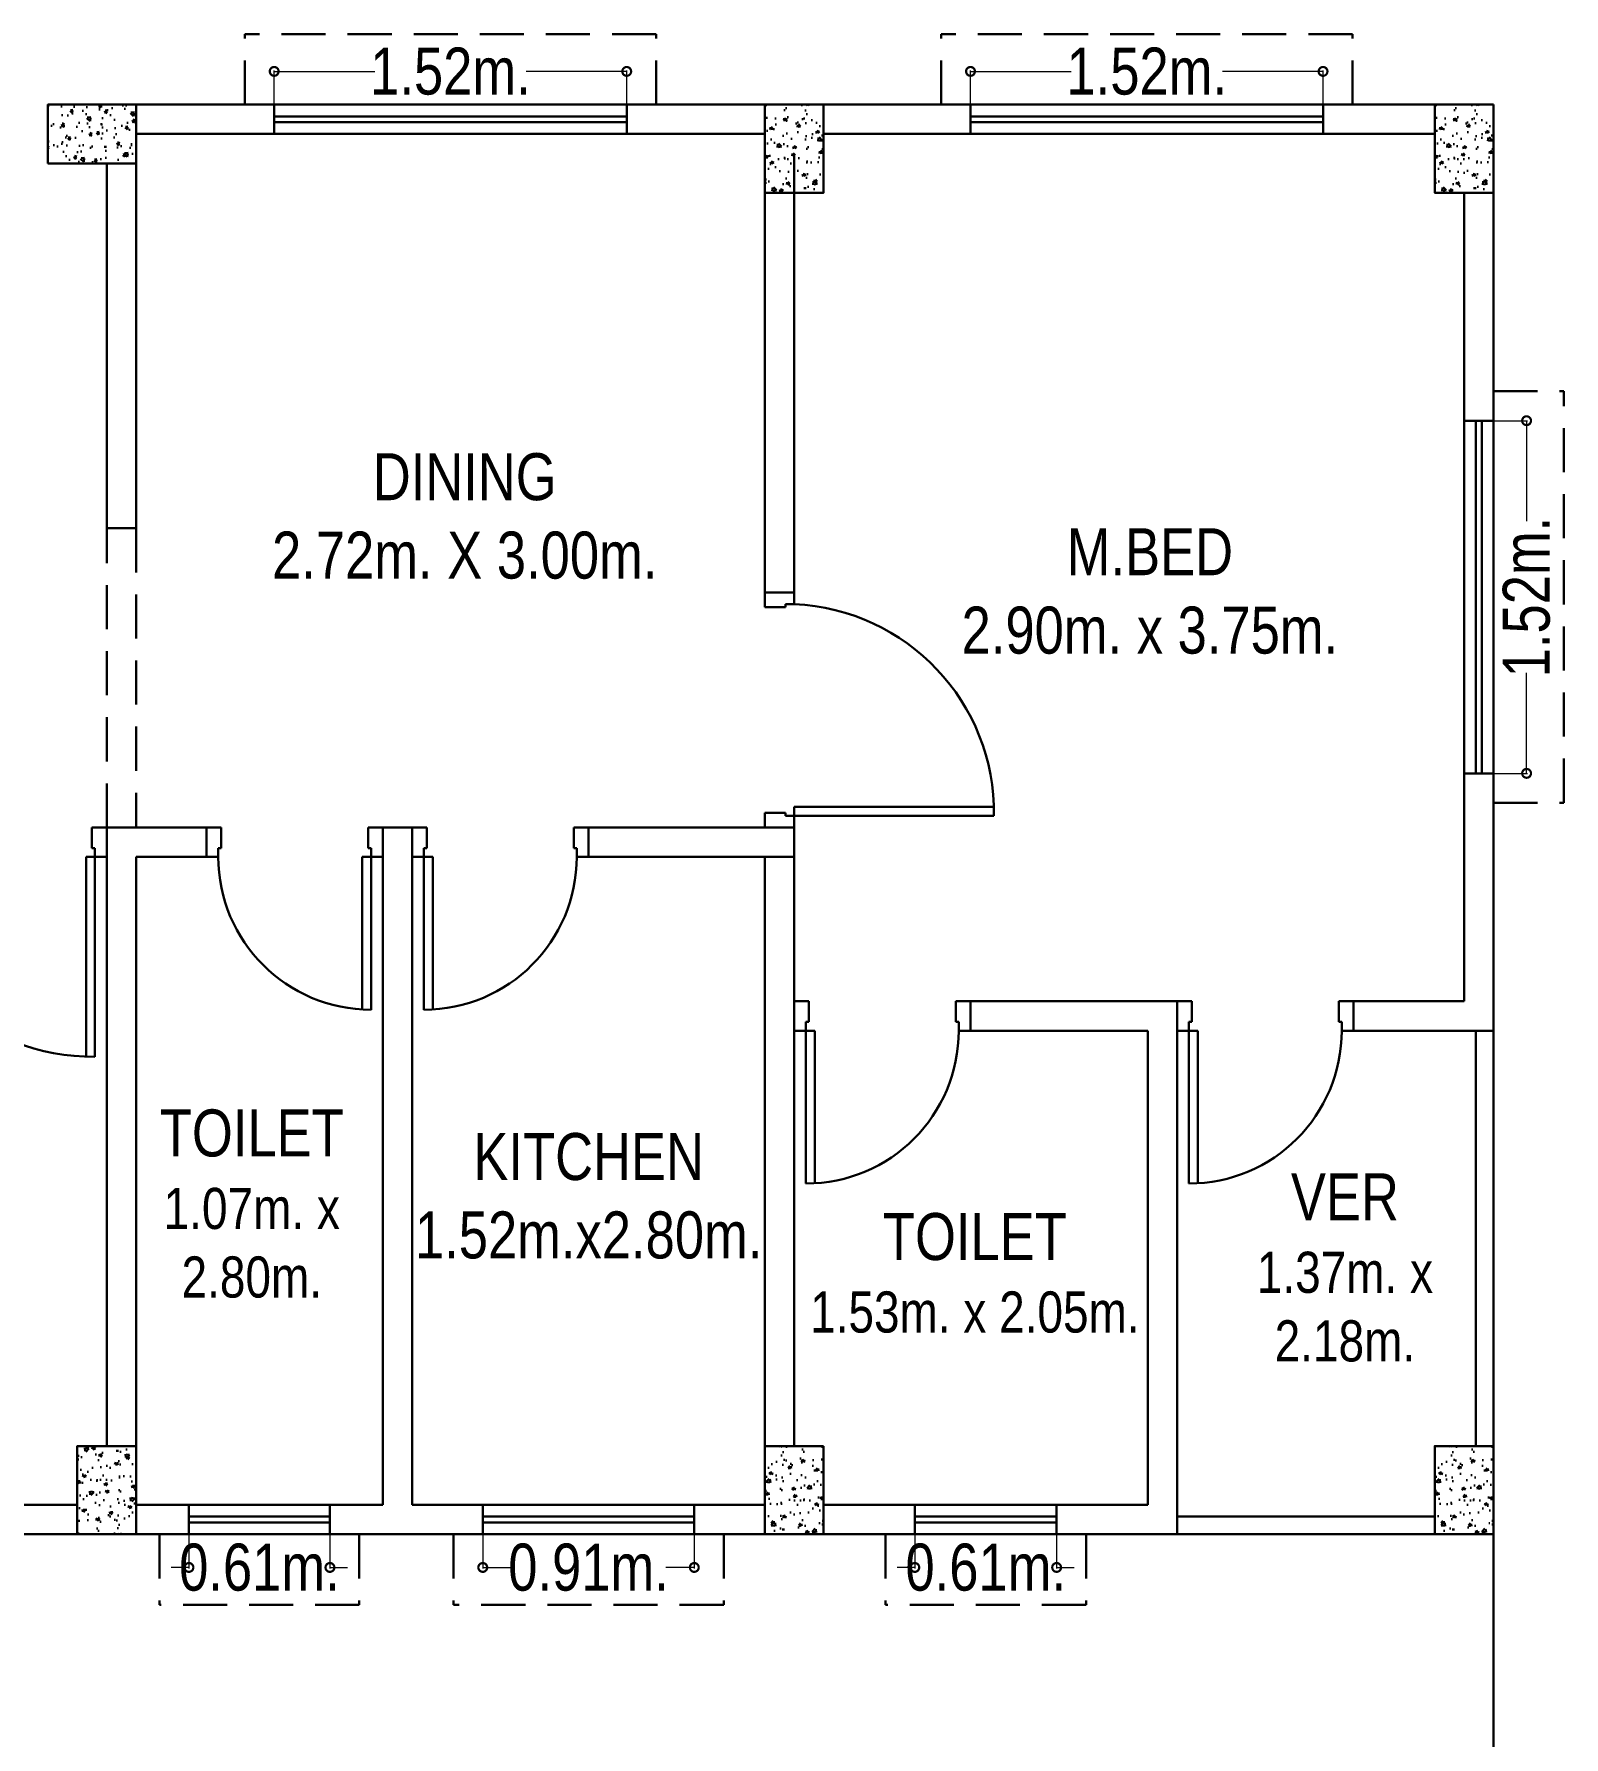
# Model space of a CAD drawing. Header units: inches. Extents: x -3410734 to 406749, y -209950 to -6742.
# Drawn here: x -3407263.6 to -3407003.2, y -79786.2 to -79496.5 of the extents above; entities that cross this region are included whole.
import ezdxf

# ---------------------------------------------------------------- set-up
doc = ezdxf.new("R2010")
doc.units = ezdxf.units.IN
doc.header["$LTSCALE"] = 30
doc.header["$MEASUREMENT"] = 0
doc.header["$PDMODE"] = 3
doc.linetypes.add('HIDDEN', pattern=[0.375, 0.25, -0.125])
doc.linetypes.add('HIDDEN2', pattern=[0.1875, 0.125, -0.0625])
doc.layers.get('Defpoints').update_dxf_attribs({"lineweight": 30})
for name, color, linetype, lineweight in [('column', 1, 'Continuous', 30), ('DIM', 136, 'Continuous', 30), ('DOOR', 30, 'Continuous', 30), ('hash', 251, 'Continuous', 30), ('LINE', 243, 'Continuous', 30), ('Rail', 30, 'Continuous', 30), ('TEXT', 7, 'Continuous', 30), ('WALL', 7, 'Continuous', 30), ('WINDOW', 5, 'Continuous', 30)]:
    doc.layers.add(name, color=color, linetype=linetype, lineweight=lineweight)
doc.styles.add('style H', font='arial.ttf', dxfattribs={"width": 0.8, "height": 8})
doc.styles.add('styleM', font='arial.ttf', dxfattribs={"width": 0.8, "height": 8})
doc.dimstyles.new('Copy(3) of DIT-3', dxfattribs={"dimtxt": 8, "dimasz": 3, "dimexe": 0.18, "dimexo": 0.0625, "dimgap": 0.09, "dimtad": 0, "dimtoh": 1, "dimlfac": 0.0254, "dimzin": 0, "dimdsep": 46, "dimtxsty": 'style H', "dimblk": 'DOTSMALL', "dimcen": 3, "dimclrd": 36, "dimclre": 32, "dimclrt": 26, "dimadec": 0, "dimazin": 0, "dimtfac": 1, "dimtix": 1, "dimtofl": 0, "dimtmove": 0, "dimatfit": 3, "dimldrblk": 'DOTSMALL', "dimfxl": 0.18, "dimtolj": 1, "dimtzin": 0, "dimlwd": 15, "dimlwe": 15, "dimarcsym": 0})

# ---------------------------------------------------------------- blocks, each defined once
blk = doc.blocks.new('A$C71373806')
at = {"layer": 'DOOR'}
for p, q in [((2, 5), (2, 31)), ((3.5, 5), (3.5, 30.96)), ((0, 5), (0, 0)), ((0, 5), (2, 5)), ((2, 5), (2, 3.5)), ((2, 5), (3.5, 5)), ((2, 3.5), (2.5, 3.5)), ((2.5, 3.5), (2.5, 0)), ((27.5, 3.5), (27.5, 0)), ((28, 3.5), (27.5, 3.5)), ((28, 5), (28, 3.5)), ((30, 5), (28, 5)), ((30, 5), (30, 0)), ((0, 0), (2.5, 0)), ((30, 0), (27.5, 0))]:
    blk.add_line(p, q, dxfattribs=at)
blk.add_arc((2, 5), 26, 0, 90, dxfattribs=at)
blk = doc.blocks.new('d40')
at = {"layer": 'DOOR'}
for p, q in [((-4869.05, 6684.72), (-4874.05, 6684.72)), ((-4874.05, 6684.72), (-4874.05, 6682.22)), ((-4869.05, 6684.72), (-4869.05, 6682.72)), ((-4870.55, 6682.22), (-4874.05, 6682.22)), ((-4869.05, 6682.72), (-4870.55, 6682.72)), ((-4870.55, 6682.72), (-4870.55, 6682.22)), ((-4874.05, 6644.72), (-4874.05, 6647.22)), ((-4870.55, 6647.22), (-4874.05, 6647.22)), ((-4870.55, 6646.72), (-4870.55, 6647.22)), ((-4869.05, 6646.72), (-4870.55, 6646.72)), ((-4869.05, 6648.22), (-4835.07, 6648.22)), ((-4869.05, 6646.72), (-4869.05, 6648.22)), ((-4869.05, 6646.72), (-4835.06, 6646.72)), ((-4869.05, 6644.72), (-4869.05, 6646.72)), ((-4869.05, 6644.72), (-4874.05, 6644.72))]:
    blk.add_line(p, q, dxfattribs=at)
blk.add_arc((-4870.61, 6647.19), 35.56, 359.2366, 87.4843, dxfattribs=at)
at = {"layer": 'WALL'}
blk.add_line((-4869.05, 6684.72), (-4874.05, 6684.72), dxfattribs=at)
blk = doc.blocks.new('_DotSmall')
at = {"layer": 'DIM', "color": 0, "const_width": 0.5}
blk.add_lwpolyline([(-0.0625, 0, 1), (0.0625, 0, 1)], format="xyb", close=True, dxfattribs=at)
blk = doc.blocks.new('*D88')
at = {"layer": 'Defpoints', "color": 0, "transparency": 16777216}
for p in [(-3407222.76, -79502.85), (-3407222.76, -79508.5), (-3407162.76, -79508.5)]:
    blk.add_point(p, dxfattribs=at)
at = {"layer": 'WALL', "color": 32, "lineweight": 15, "transparency": 16777216}
for p, q in [((-3407222.76, -79508.43), (-3407222.76, -79502.67)), ((-3407162.76, -79508.43), (-3407162.76, -79502.67))]:
    blk.add_line(p, q, dxfattribs=at)
at = {"layer": 'WALL', "color": 36, "lineweight": 15, "transparency": 16777216}
for p, q in [((-3407222.76, -79502.85), (-3407205.64, -79502.85)), ((-3407162.76, -79502.85), (-3407179.88, -79502.85))]:
    blk.add_line(p, q, dxfattribs=at)
at = {"layer": 'WALL', "color": 36, "lineweight": 15, "transparency": 16777216, "xscale": 3, "yscale": 3, "zscale": 3, "rotation": 180}
blk.add_blockref('_DotSmall', (-3407222.76, -79502.85), dxfattribs=at)
at = {"layer": 'WALL', "color": 36, "lineweight": 15, "transparency": 16777216, "xscale": 3, "yscale": 3, "zscale": 3}
blk.add_blockref('_DotSmall', (-3407162.76, -79502.85), dxfattribs=at)
at = {"layer": 'WALL', "color": 26, "transparency": 16777216, "insert": (-3407192.76, -79502.85), "char_height": 8, "attachment_point": 5, "style": 'style H'}
blk.add_mtext('\\A1;1.52m.', dxfattribs=at)
blk = doc.blocks.new('*D89')
at = {"layer": 'Defpoints', "color": 0, "transparency": 16777216}
for p in [(-3407015.25, -79562.28), (-3407009.61, -79562.28), (-3407015.25, -79622.28)]:
    blk.add_point(p, dxfattribs=at)
at = {"layer": 'WALL', "color": 32, "lineweight": 15, "transparency": 16777216}
for p, q in [((-3407015.19, -79562.28), (-3407009.43, -79562.28)), ((-3407015.19, -79622.28), (-3407009.43, -79622.28))]:
    blk.add_line(p, q, dxfattribs=at)
at = {"layer": 'WALL', "color": 36, "lineweight": 15, "transparency": 16777216}
for p, q in [((-3407009.61, -79562.28), (-3407009.61, -79579.4)), ((-3407009.61, -79622.28), (-3407009.61, -79605.16))]:
    blk.add_line(p, q, dxfattribs=at)
at = {"layer": 'WALL', "color": 36, "lineweight": 15, "transparency": 16777216, "xscale": 3, "yscale": 3, "zscale": 3}
for p, rotation in [((-3407009.61, -79562.28), 90), ((-3407009.61, -79622.28), 270)]:
    blk.add_blockref('_DotSmall', p, dxfattribs=dict(at, rotation=rotation))
at = {"layer": 'WALL', "color": 26, "transparency": 16777216, "insert": (-3407009.61, -79592.28), "char_height": 8, "attachment_point": 5, "rotation": 90, "style": 'style H'}
blk.add_mtext('\\A1;1.52m.', dxfattribs=at)
blk = doc.blocks.new('*D93')
at = {"layer": 'Defpoints', "color": 0, "transparency": 16777216}
for p in [(-3407187.26, -79751.75), (-3407151.26, -79751.75), (-3407187.26, -79757.39)]:
    blk.add_point(p, dxfattribs=at)
at = {"layer": 'WALL', "color": 32, "lineweight": 15, "transparency": 16777216}
for p, q in [((-3407187.26, -79751.81), (-3407187.26, -79757.57)), ((-3407151.26, -79751.81), (-3407151.26, -79757.57))]:
    blk.add_line(p, q, dxfattribs=at)
at = {"layer": 'WALL', "color": 36, "lineweight": 15, "transparency": 16777216}
for p, q in [((-3407187.26, -79757.39), (-3407182.44, -79757.39)), ((-3407151.26, -79757.39), (-3407156.08, -79757.39))]:
    blk.add_line(p, q, dxfattribs=at)
at = {"layer": 'WALL', "color": 36, "lineweight": 15, "transparency": 16777216, "xscale": 3, "yscale": 3, "zscale": 3, "rotation": 180}
blk.add_blockref('_DotSmall', (-3407187.26, -79757.39), dxfattribs=at)
at = {"layer": 'WALL', "color": 36, "lineweight": 15, "transparency": 16777216, "xscale": 3, "yscale": 3, "zscale": 3}
blk.add_blockref('_DotSmall', (-3407151.26, -79757.39), dxfattribs=at)
at = {"layer": 'WALL', "color": 26, "transparency": 16777216, "insert": (-3407169.26, -79757.39), "char_height": 8, "attachment_point": 5, "style": 'style H'}
blk.add_mtext('\\A1;0.91m.', dxfattribs=at)
blk = doc.blocks.new('*D95')
at = {"layer": 'Defpoints', "color": 0, "transparency": 16777216}
for p in [(-3407237.27, -79751.75), (-3407213.27, -79751.75), (-3407237.27, -79757.39)]:
    blk.add_point(p, dxfattribs=at)
at = {"layer": 'WALL', "color": 32, "lineweight": 15, "transparency": 16777216}
for p, q in [((-3407237.27, -79751.81), (-3407237.27, -79757.57)), ((-3407213.27, -79751.81), (-3407213.27, -79757.57))]:
    blk.add_line(p, q, dxfattribs=at)
at = {"layer": 'WALL', "color": 36, "lineweight": 15, "transparency": 16777216}
for p, q in [((-3407237.27, -79757.39), (-3407240.27, -79757.39)), ((-3407213.27, -79757.39), (-3407210.27, -79757.39))]:
    blk.add_line(p, q, dxfattribs=at)
at = {"layer": 'WALL', "color": 36, "lineweight": 15, "transparency": 16777216, "xscale": 3, "yscale": 3, "zscale": 3}
blk.add_blockref('_DotSmall', (-3407237.27, -79757.39), dxfattribs=at)
at = {"layer": 'WALL', "color": 36, "lineweight": 15, "transparency": 16777216, "xscale": 3, "yscale": 3, "zscale": 3, "rotation": 180}
blk.add_blockref('_DotSmall', (-3407213.27, -79757.39), dxfattribs=at)
at = {"layer": 'WALL', "color": 26, "transparency": 16777216, "insert": (-3407225.27, -79757.39), "char_height": 8, "attachment_point": 5, "style": 'style H'}
blk.add_mtext('\\A1;0.61m.', dxfattribs=at)
blk = doc.blocks.new('*D98')
at = {"layer": 'Defpoints', "color": 0, "transparency": 16777216}
for p in [(-3407104.25, -79502.85), (-3407104.25, -79508.5), (-3407044.25, -79508.5)]:
    blk.add_point(p, dxfattribs=at)
at = {"layer": 'WALL', "color": 32, "lineweight": 15, "transparency": 16777216}
for p, q in [((-3407104.25, -79508.43), (-3407104.25, -79502.67)), ((-3407044.25, -79508.43), (-3407044.25, -79502.67))]:
    blk.add_line(p, q, dxfattribs=at)
at = {"layer": 'WALL', "color": 36, "lineweight": 15, "transparency": 16777216}
for p, q in [((-3407104.25, -79502.85), (-3407087.13, -79502.85)), ((-3407044.25, -79502.85), (-3407061.37, -79502.85))]:
    blk.add_line(p, q, dxfattribs=at)
at = {"layer": 'WALL', "color": 36, "lineweight": 15, "transparency": 16777216, "xscale": 3, "yscale": 3, "zscale": 3, "rotation": 180}
blk.add_blockref('_DotSmall', (-3407104.25, -79502.85), dxfattribs=at)
at = {"layer": 'WALL', "color": 36, "lineweight": 15, "transparency": 16777216, "xscale": 3, "yscale": 3, "zscale": 3}
blk.add_blockref('_DotSmall', (-3407044.25, -79502.85), dxfattribs=at)
at = {"layer": 'WALL', "color": 26, "transparency": 16777216, "insert": (-3407074.25, -79502.85), "char_height": 8, "attachment_point": 5, "style": 'style H'}
blk.add_mtext('\\A1;1.52m.', dxfattribs=at)
blk = doc.blocks.new('*D100')
at = {"layer": 'Defpoints', "color": 0, "transparency": 16777216}
for p in [(-3407113.73, -79751.75), (-3407089.59, -79751.75), (-3407113.73, -79757.39)]:
    blk.add_point(p, dxfattribs=at)
at = {"layer": 'WALL', "color": 32, "lineweight": 15, "transparency": 16777216}
for p, q in [((-3407113.73, -79751.81), (-3407113.73, -79757.57)), ((-3407089.59, -79751.81), (-3407089.59, -79757.57))]:
    blk.add_line(p, q, dxfattribs=at)
at = {"layer": 'WALL', "color": 36, "lineweight": 15, "transparency": 16777216}
for p, q in [((-3407113.73, -79757.39), (-3407116.73, -79757.39)), ((-3407089.59, -79757.39), (-3407086.59, -79757.39))]:
    blk.add_line(p, q, dxfattribs=at)
at = {"layer": 'WALL', "color": 36, "lineweight": 15, "transparency": 16777216, "xscale": 3, "yscale": 3, "zscale": 3}
blk.add_blockref('_DotSmall', (-3407113.73, -79757.39), dxfattribs=at)
at = {"layer": 'WALL', "color": 36, "lineweight": 15, "transparency": 16777216, "xscale": 3, "yscale": 3, "zscale": 3, "rotation": 180}
blk.add_blockref('_DotSmall', (-3407089.59, -79757.39), dxfattribs=at)
at = {"layer": 'WALL', "color": 26, "transparency": 16777216, "insert": (-3407101.66, -79757.39), "char_height": 8, "attachment_point": 5, "style": 'style H'}
blk.add_mtext('\\A1;0.61m.', dxfattribs=at)

msp = doc.modelspace()

# ---------------------------------------------------------------- hatches: boundary and pattern name
at = {"layer": 'hash'}
h = msp.add_hatch(dxfattribs=at)
h.set_pattern_fill('AR-CONC', color=256, scale=0.65, angle=450, style=0)
h.set_pattern_definition([(140, (-3255657.5333, -156302.205), (0.40788888, 4.66219119), [0.4875, -5.3625]), (85, (-3255657.5333, -156302.205), (-4.88924887, -0.90188367), [0.39, -4.29]), (190.4514, (-3255657.4993, -156301.8165), (-4.48135702, 3.76031098), [0.41431123, -4.55742373]), (136.1842, (-3255658.8333, -156302.205), (1.0758736, 6.93706682), [0.73125, -8.04375]), (186.6356, (-3255658.7436, -156301.627), (-6.33176616, 6.07530759), [0.62146687, -6.8361345]), (81.1842, (-3255658.833, -156302.205), (-6.3317709, 6.07530264), [0.585, -6.435]), (111, (-3255658.5083, -156301.555), (2.61702279, 3.87989584), [0.4875, -5.3625]), (56, (-3255658.5083, -156301.555), (-4.71347529, 1.58154966), [0.39, -4.29]), (161.4514, (-3255658.29, -156301.2317), (-2.09644823, 5.46144709), [0.41431123, -4.55742373]), (127.5, (-3255657.5333, -156302.205), (-2.16381005, 0.07903906), [0, -4.238, 0, -4.355, 0, -4.30625]), (97.5, (-3255657.5333, -156302.205), (-2.563676127, 1.709951993), [0, -2.483, 0, -4.1405, 0, -1.64125]), (57.5, (-3255657.5333, -156303.6545), (0.146606666, 3.469845835), [0, -1.625, 0, -5.07, 0, -6.7275]), (47.5, (-3255657.5333, -156304.3045), (-0.650682385, 3.7907101), [0, -2.1125, 0, -3.367, 0, -4.7775])])
h.paths.add_polyline_path([(-3407261.269, -79508.495), (-3407261.269, -79518.495), (-3407246.269, -79518.495), (-3407246.269, -79508.495)])
h = msp.add_hatch(dxfattribs=at)
h.set_pattern_fill('AR-CONC', color=256, scale=0.65, angle=360, style=0)
h.set_pattern_definition([(130, (-3330345.5422, -231112.2305), (-4.66219119, -0.40788888), [0.4875, -5.3625]), (185, (-3330345.542, -231112.2305), (0.90188367, 4.88924887), [0.39, -4.29]), (79.5486, (-3330345.9307, -231112.2645), (-3.76031098, 4.48135702), [0.41431123, -4.55742373]), (133.8158, (-3330345.542, -231110.9305), (-6.93706682, -1.0758736), [0.73125, -8.04375]), (83.3644, (-3330346.12, -231111.02), (-6.07530759, 6.33176616), [0.62146687, -6.8361345]), (188.8158, (-3330345.542, -231110.9305), (-6.07530264, 6.3317709), [0.585, -6.435]), (159, (-3330346.1922, -231111.2555), (-3.87989584, -2.61702279), [0.4875, -5.3625]), (214, (-3330346.192, -231111.2555), (-1.58154966, 4.71347529), [0.39, -4.29]), (108.5486, (-3330346.5155, -231111.4736), (-5.46144709, 2.09644823), [0.41431123, -4.55742373]), (142.5, (-3330345.5422, -231112.2305), (-0.07903906, 2.16381005), [0, -4.238, 0, -4.355, 0, -4.30625]), (172.5, (-3330345.5422, -231112.2305), (-1.709951993, 2.563676127), [0, -2.483, 0, -4.1405, 0, -1.64125]), (212.5, (-3330344.0927, -231112.2305), (-3.469845835, -0.146606666), [0, -1.625, 0, -5.07, 0, -6.7275]), (222.5, (-3330343.4427, -231112.2305), (-3.7907101, 0.650682385), [0, -2.1125, 0, -3.367, 0, -4.7775])])
h.paths.add_polyline_path([(-3407139.252, -79508.495), (-3407129.252, -79508.495), (-3407129.252, -79523.495), (-3407139.252, -79523.495)])
h = msp.add_hatch(dxfattribs=at)
h.set_pattern_fill('AR-CONC', color=256, scale=0.65, angle=360, style=0)
h.set_pattern_definition([(130, (-3330231.5388, -231112.2305), (-4.66219119, -0.40788888), [0.4875, -5.3625]), (185, (-3330231.539, -231112.2305), (0.90188367, 4.88924887), [0.39, -4.29]), (79.5486, (-3330231.9273, -231112.2645), (-3.76031098, 4.48135702), [0.41431123, -4.55742373]), (133.8158, (-3330231.539, -231110.9305), (-6.93706682, -1.0758736), [0.73125, -8.04375]), (83.3644, (-3330232.117, -231111.02), (-6.07530759, 6.33176616), [0.62146687, -6.8361345]), (188.8158, (-3330231.539, -231110.9305), (-6.07530264, 6.3317709), [0.585, -6.435]), (159, (-3330232.1888, -231111.2555), (-3.87989584, -2.61702279), [0.4875, -5.3625]), (214, (-3330232.189, -231111.2555), (-1.58154966, 4.71347529), [0.39, -4.29]), (108.5486, (-3330232.512, -231111.4736), (-5.46144709, 2.09644823), [0.41431123, -4.55742373]), (142.5, (-3330231.5388, -231112.2305), (-0.07903906, 2.16381005), [0, -4.238, 0, -4.355, 0, -4.30625]), (172.5, (-3330231.5388, -231112.2305), (-1.709951993, 2.563676127), [0, -2.483, 0, -4.1405, 0, -1.64125]), (212.5, (-3330230.0893, -231112.2305), (-3.469845835, -0.146606666), [0, -1.625, 0, -5.07, 0, -6.7275]), (222.5, (-3330229.4393, -231112.2305), (-3.7907101, 0.650682385), [0, -2.1125, 0, -3.367, 0, -4.7775])])
h.paths.add_polyline_path([(-3407025.249, -79508.495), (-3407015.249, -79508.495), (-3407015.249, -79523.495), (-3407025.249, -79523.495)])
h = msp.add_hatch(dxfattribs=at)
h.set_pattern_fill('AR-CONC', color=256, scale=0.65, angle=540, style=0)
h.set_pattern_definition([(230, (-3330462.5588, 71851.9905), (-4.66219119, 0.40788888), [0.4875, -5.3625]), (175, (-3330462.559, 71851.9905), (0.90188367, -4.88924887), [0.39, -4.29]), (280.4514, (-3330462.9473, 71852.0245), (-3.76031098, -4.48135702), [0.41431123, -4.55742373]), (226.1842, (-3330462.559, 71850.6905), (-6.93706682, 1.0758736), [0.73125, -8.04375]), (276.6356, (-3330463.137, 71850.78), (-6.07530759, -6.33176616), [0.62146687, -6.8361345]), (171.1842, (-3330462.559, 71850.6905), (-6.07530264, -6.3317709), [0.585, -6.435]), (201, (-3330463.2088, 71851.0155), (-3.87989584, 2.61702279), [0.4875, -5.3625]), (146, (-3330463.209, 71851.0155), (-1.58154966, -4.71347529), [0.39, -4.29]), (251.4514, (-3330463.532, 71851.2335), (-5.46144709, -2.09644823), [0.41431123, -4.55742373]), (217.5, (-3330462.5588, 71851.9905), (-0.07903906, -2.16381005), [0, -4.238, 0, -4.355, 0, -4.30625]), (187.5, (-3330462.5588, 71851.9905), (-1.709951993, -2.563676127), [0, -2.483, 0, -4.1405, 0, -1.64125]), (147.5, (-3330461.1093, 71851.9905), (-3.469845835, 0.146606666), [0, -1.625, 0, -5.07, 0, -6.7275]), (137.5, (-3330460.4593, 71851.9905), (-3.7907101, -0.650682385), [0, -2.1125, 0, -3.367, 0, -4.7775])])
h.paths.add_polyline_path([(-3407256.269, -79751.745), (-3407246.269, -79751.745), (-3407246.269, -79736.745), (-3407256.269, -79736.745)])
h = msp.add_hatch(dxfattribs=at)
h.set_pattern_fill('AR-CONC', color=256, scale=0.65, angle=360, style=0)
h.set_pattern_definition([(50, (-3483922.962, -231340.4805), (4.66219119, -0.40788888), [0.4875, -5.3625]), (355, (-3483922.962, -231340.4805), (-0.90188367, 4.88924887), [0.39, -4.29]), (100.4514, (-3483922.5737, -231340.5145), (3.76031098, 4.48135702), [0.41431123, -4.55742373]), (46.1842, (-3483922.962, -231339.1805), (6.93706682, -1.0758736), [0.73125, -8.04375]), (96.6356, (-3483922.384, -231339.27), (6.07530759, 6.33176616), [0.62146687, -6.8361345]), (351.1842, (-3483922.962, -231339.1805), (6.07530264, 6.3317709), [0.585, -6.435]), (21, (-3483922.312, -231339.5055), (3.87989584, -2.61702279), [0.4875, -5.3625]), (326, (-3483922.312, -231339.5055), (1.58154966, 4.71347529), [0.39, -4.29]), (71.4514, (-3483921.989, -231339.7236), (5.46144709, 2.09644823), [0.41431124, -4.55742373]), (37.5, (-3483922.9622, -231340.4805), (0.07903906, 2.16381005), [0, -4.238, 0, -4.355, 0, -4.30625]), (7.5, (-3483922.9622, -231340.4805), (1.709951993, 2.563676127), [0, -2.483, 0, -4.1405, 0, -1.64125]), (327.5, (-3483924.4117, -231340.4805), (3.469845835, -0.146606666), [0, -1.625, 0, -5.07, 0, -6.7275]), (317.5, (-3483925.0617, -231340.4805), (3.7907101, 0.650682385), [0, -2.1125, 0, -3.367, 0, -4.7775])])
h.paths.add_polyline_path([(-3407129.252, -79736.745), (-3407139.252, -79736.745), (-3407139.252, -79751.745), (-3407129.252, -79751.745)])
h = msp.add_hatch(dxfattribs=at)
h.set_pattern_fill('AR-CONC', color=256, scale=0.65, angle=360, style=0)
h.set_pattern_definition([(50, (-3483808.9588, -231340.4805), (4.66219119, -0.40788888), [0.4875, -5.3625]), (355, (-3483808.959, -231340.4805), (-0.90188367, 4.88924887), [0.39, -4.29]), (100.4514, (-3483808.5703, -231340.5145), (3.76031098, 4.48135702), [0.41431123, -4.55742373]), (46.1842, (-3483808.959, -231339.1805), (6.93706682, -1.0758736), [0.73125, -8.04375]), (96.6356, (-3483808.381, -231339.27), (6.07530759, 6.33176616), [0.62146687, -6.8361345]), (351.1842, (-3483808.959, -231339.1805), (6.07530264, 6.3317709), [0.585, -6.435]), (21, (-3483808.3088, -231339.5055), (3.87989584, -2.61702279), [0.4875, -5.3625]), (326, (-3483808.309, -231339.5055), (1.58154966, 4.71347529), [0.39, -4.29]), (71.4514, (-3483807.9854, -231339.7236), (5.46144709, 2.09644823), [0.41431124, -4.55742373]), (37.5, (-3483808.9588, -231340.4805), (0.07903906, 2.16381005), [0, -4.238, 0, -4.355, 0, -4.30625]), (7.5, (-3483808.9588, -231340.4805), (1.709951993, 2.563676127), [0, -2.483, 0, -4.1405, 0, -1.64125]), (327.5, (-3483810.4083, -231340.4805), (3.469845835, -0.146606666), [0, -1.625, 0, -5.07, 0, -6.7275]), (317.5, (-3483811.0583, -231340.4805), (3.7907101, 0.650682385), [0, -2.1125, 0, -3.367, 0, -4.7775])])
h.paths.add_polyline_path([(-3407015.249, -79736.745), (-3407025.249, -79736.745), (-3407025.249, -79751.745), (-3407015.249, -79751.745)])

# ---------------------------------------------------------------- linework, layer by layer
at = {"layer": 'column'}
for points in [[(-3407261.269, -79518.495), (-3407246.269, -79518.495), (-3407246.269, -79508.495), (-3407261.269, -79508.495), (-3407261.269, -79518.495)], [(-3407129.252, -79508.495), (-3407129.252, -79523.495), (-3407139.252, -79523.495), (-3407139.252, -79508.495), (-3407129.252, -79508.495)], [(-3407015.249, -79508.495), (-3407015.249, -79523.495), (-3407025.249, -79523.495), (-3407025.249, -79508.495), (-3407015.249, -79508.495)], [(-3407246.269, -79751.745), (-3407246.269, -79736.745), (-3407256.269, -79736.745), (-3407256.269, -79751.745), (-3407246.269, -79751.745)], [(-3407129.252, -79736.745), (-3407129.252, -79751.745), (-3407139.252, -79751.745), (-3407139.252, -79736.745), (-3407129.252, -79736.745)], [(-3407015.249, -79736.745), (-3407015.249, -79751.745), (-3407025.249, -79751.745), (-3407025.249, -79736.745), (-3407015.249, -79736.745)]]:
    msp.add_lwpolyline(points, dxfattribs=at)
at = {"layer": 'LINE', "linetype": 'HIDDEN'}
for p, q in [((-3407157.76, -79496.495), (-3407227.76, -79496.495)), ((-3407227.76, -79508.495), (-3407227.76, -79496.495)), ((-3407157.76, -79508.495), (-3407157.76, -79496.495)), ((-3407039.25, -79496.495), (-3407109.25, -79496.495)), ((-3407109.25, -79508.495), (-3407109.25, -79496.495)), ((-3407039.25, -79508.495), (-3407039.25, -79496.495)), ((-3407015.249, -79557.279), (-3407003.249, -79557.279)), ((-3407003.249, -79627.279), (-3407003.249, -79557.279)), ((-3407015.249, -79627.279), (-3407003.249, -79627.279)), ((-3407242.269, -79751.745), (-3407242.269, -79763.745)), ((-3407208.269, -79751.745), (-3407208.269, -79763.745)), ((-3407192.26, -79751.745), (-3407192.26, -79763.745)), ((-3407146.26, -79751.745), (-3407146.26, -79763.745)), ((-3407118.732, -79751.745), (-3407118.732, -79763.745)), ((-3407084.593, -79751.745), (-3407084.593, -79763.745)), ((-3407208.269, -79763.745), (-3407242.269, -79763.745)), ((-3407146.26, -79763.745), (-3407192.26, -79763.745)), ((-3407084.593, -79763.745), (-3407118.732, -79763.745))]:
    msp.add_line(p, q, dxfattribs=at)
at = {"layer": 'LINE', "linetype": 'HIDDEN2', "ltscale": 2}
for p, q in [((-3407251.269, -79631.495), (-3407251.269, -79580.586)), ((-3407246.264, -79580.586), (-3407246.264, -79631.495))]:
    msp.add_line(p, q, dxfattribs=at)
at = {"layer": 'Rail'}
for p, q in [((-3407018.249, -79736.745), (-3407018.249, -79666.063)), ((-3407015.249, -79736.745), (-3407015.249, -79666.063)), ((-3407069.073, -79748.745), (-3407025.249, -79748.745)), ((-3407069.073, -79751.745), (-3407025.249, -79751.745))]:
    msp.add_line(p, q, dxfattribs=at)
at = {"layer": 'WALL'}
for p, q in [((-3407139.252, -79508.495), (-3407246.269, -79508.495)), ((-3407222.76, -79513.495), (-3407222.76, -79508.495)), ((-3407162.76, -79508.495), (-3407222.76, -79508.495)), ((-3407162.76, -79513.495), (-3407162.76, -79508.495)), ((-3407129.252, -79508.495), (-3407025.249, -79508.495)), ((-3407104.25, -79513.495), (-3407104.25, -79508.495)), ((-3407044.25, -79508.495), (-3407104.25, -79508.495)), ((-3407044.25, -79513.495), (-3407044.25, -79508.495)), ((-3407139.252, -79513.495), (-3407246.269, -79513.495)), ((-3407222.76, -79513.495), (-3407162.76, -79513.495)), ((-3407129.252, -79513.495), (-3407025.249, -79513.495)), ((-3407104.25, -79513.495), (-3407044.25, -79513.495)), ((-3407134.252, -79593.495), (-3407134.252, -79517.132)), ((-3407251.264, -79535.245), (-3407251.264, -79518.495)), ((-3407246.264, -79535.245), (-3407246.264, -79518.495)), ((-3407139.252, -79593.995), (-3407139.252, -79523.495)), ((-3407020.249, -79661.063), (-3407020.249, -79523.495)), ((-3407015.249, -79661.063), (-3407015.249, -79523.495)), ((-3407015.249, -79666.063), (-3407015.249, -79523.495)), ((-3407251.269, -79580.586), (-3407251.269, -79535.245)), ((-3407246.264, -79580.586), (-3407246.264, -79535.245)), ((-3407020.249, -79562.279), (-3407015.249, -79562.279)), ((-3407020.249, -79562.279), (-3407020.249, -79622.279)), ((-3407015.249, -79622.279), (-3407015.249, -79562.279)), ((-3407251.269, -79580.586), (-3407246.264, -79580.586)), ((-3407020.249, -79622.279), (-3407015.249, -79622.279)), ((-3407139.252, -79631.495), (-3407139.252, -79628.995)), ((-3407134.252, -79736.745), (-3407134.252, -79627.995)), ((-3407251.269, -79736.745), (-3407251.269, -79631.495)), ((-3407246.264, -79631.495), (-3407251.269, -79631.495)), ((-3407234.269, -79631.495), (-3407246.264, -79631.495)), ((-3407246.264, -79631.495), (-3407246.264, -79631.495)), ((-3407234.269, -79636.495), (-3407234.269, -79631.495)), ((-3407199.269, -79631.495), (-3407204.269, -79631.495)), ((-3407204.269, -79746.745), (-3407204.269, -79631.495)), ((-3407199.269, -79746.745), (-3407199.269, -79631.495)), ((-3407134.252, -79631.495), (-3407169.269, -79631.495)), ((-3407169.269, -79636.495), (-3407169.269, -79631.495)), ((-3407234.269, -79636.495), (-3407246.269, -79636.495)), ((-3407246.269, -79736.745), (-3407246.269, -79636.495)), ((-3407134.252, -79636.495), (-3407169.269, -79636.495)), ((-3407139.252, -79736.745), (-3407139.252, -79636.495)), ((-3407104.252, -79661.063), (-3407069.073, -79661.063)), ((-3407104.252, -79666.063), (-3407104.252, -79661.063)), ((-3407069.073, -79746.745), (-3407069.073, -79661.063)), ((-3407069.073, -79751.745), (-3407069.073, -79661.063)), ((-3407039.073, -79661.063), (-3407020.249, -79661.063)), ((-3407039.073, -79666.063), (-3407039.073, -79661.063)), ((-3407104.252, -79666.063), (-3407074.073, -79666.063)), ((-3407074.073, -79746.745), (-3407074.073, -79666.063)), ((-3407039.073, -79666.063), (-3407015.249, -79666.063)), ((-3407354.407, -79746.745), (-3407256.269, -79746.745)), ((-3407246.269, -79746.745), (-3407204.269, -79746.745)), ((-3407237.269, -79746.745), (-3407237.269, -79751.745)), ((-3407237.269, -79746.745), (-3407213.269, -79746.745)), ((-3407213.269, -79746.745), (-3407213.269, -79751.745)), ((-3407199.269, -79746.745), (-3407139.252, -79746.745)), ((-3407187.26, -79746.745), (-3407187.26, -79751.745)), ((-3407187.26, -79746.745), (-3407151.26, -79746.745)), ((-3407151.26, -79746.745), (-3407151.26, -79751.745)), ((-3407129.252, -79746.745), (-3407074.073, -79746.745)), ((-3407113.732, -79746.745), (-3407113.732, -79751.745)), ((-3407113.732, -79746.745), (-3407089.593, -79746.745)), ((-3407089.593, -79746.745), (-3407089.593, -79751.745)), ((-3407354.407, -79751.745), (-3407256.269, -79751.745)), ((-3407246.269, -79751.745), (-3407139.252, -79751.745)), ((-3407213.269, -79751.745), (-3407237.269, -79751.745)), ((-3407151.26, -79751.745), (-3407187.26, -79751.745)), ((-3407129.252, -79751.745), (-3407069.073, -79751.745)), ((-3407089.593, -79751.745), (-3407113.732, -79751.745)), ((-3407015.249, -79751.745), (-3407015.249, -80740.517))]:
    msp.add_line(p, q, dxfattribs=at)
at = {"layer": 'WINDOW'}
for p, q in [((-3407162.76, -79510.495), (-3407222.76, -79510.495)), ((-3407222.76, -79511.495), (-3407162.76, -79511.495)), ((-3407044.25, -79510.495), (-3407104.25, -79510.495)), ((-3407104.25, -79511.495), (-3407044.25, -79511.495)), ((-3407018.249, -79562.279), (-3407018.249, -79622.279)), ((-3407017.249, -79622.279), (-3407017.249, -79562.279)), ((-3407237.269, -79748.745), (-3407213.269, -79748.745)), ((-3407187.26, -79748.745), (-3407151.26, -79748.745)), ((-3407113.732, -79748.745), (-3407089.593, -79748.745)), ((-3407213.269, -79749.745), (-3407237.269, -79749.745)), ((-3407151.26, -79749.745), (-3407187.26, -79749.745)), ((-3407089.593, -79749.745), (-3407113.732, -79749.745))]:
    msp.add_line(p, q, dxfattribs=at)

# ---------------------------------------------------------------- block references
at = {"layer": 'DOOR', "rotation": 180}
msp.add_blockref('A$C71373806', (-3407204.269, -79631.495), dxfattribs=at)
at = {"layer": 'DOOR', "xscale": -1, "rotation": 180}
for p in [(-3407199.269, -79631.495), (-3407134.252, -79661.063), (-3407069.073, -79661.063)]:
    msp.add_blockref('A$C71373806', p, dxfattribs=at)
at = {"layer": 'WALL'}
msp.add_blockref('d40', (-3402265.2, -86276.216), dxfattribs=at)
at = {"layer": 'WALL', "xscale": -1, "rotation": 90}
msp.add_blockref('d40', (-3400606.548, -84505.548), dxfattribs=at)

# ---------------------------------------------------------------- texts
at = {"layer": 'TEXT', "char_height": 8, "attachment_point": 8, "style": 'styleM'}
for s, insert, width in [('\\P\\PDINING\\P2.72m. X 3.00m.', (-3407190.332, -79589.256), 107.50847), ('M.BED\\P2.90m. x 3.75m.', (-3407073.719, -79602.022), 89.0085), ('TOILET\\P{\\H0.875x;1.07m. x \\P2.80m.}', (-3407226.573, -79711.571), 97.50847), ('KITCHEN\\P1.52m.x2.80m.', (-3407169.239, -79704.927), 123.00847), ('VER\\P{\\H0.875x;1.37m. x \\P2.18m.}', (-3407040.529, -79722.439), 67.65175), ('TOILET\\P{\\H0.875x;1.53m. x 2.05m.}', (-3407103.508, -79717.526), 67.65175)]:
    msp.add_mtext(s, dxfattribs=dict(at, insert=insert, width=width))

# ---------------------------------------------------------------- dimensions: what is measured, and where the dimension line sits
at = {"layer": 'WALL'}
for base, p1, p2, picture, middle in [((-3407222.76, -79502.852), (-3407162.76, -79508.495), (-3407222.76, -79508.495), '*D88', (-3407192.76, -79502.852)), ((-3407104.25, -79502.852), (-3407044.25, -79508.495), (-3407104.25, -79508.495), '*D98', (-3407074.25, -79502.852)), ((-3407237.269, -79757.388), (-3407213.269, -79751.745), (-3407237.269, -79751.745), '*D95', (-3407225.269, -79757.388)), ((-3407187.26, -79757.388), (-3407151.26, -79751.745), (-3407187.26, -79751.745), '*D93', (-3407169.26, -79757.388)), ((-3407113.732, -79757.388), (-3407089.593, -79751.745), (-3407113.732, -79751.745), '*D100', (-3407101.663, -79757.388))]:
    dim = msp.add_linear_dim(base=base, p1=p1, p2=p2, dimstyle='Copy(3) of DIT-3', override={"dimpost": 'm.', "dimfxl": 7}, dxfattribs=at)
    dim.commit()
    dim.dimension.update_dxf_attribs({"geometry": picture, "text_midpoint": middle})
dim = msp.add_linear_dim(base=(-3407009.606, -79562.279), p1=(-3407015.249, -79622.279), p2=(-3407015.249, -79562.279), angle=270, dimstyle='Copy(3) of DIT-3', override={"dimpost": 'm.', "dimfxl": 7}, dxfattribs=at)
dim.commit()
dim.dimension.update_dxf_attribs({"geometry": '*D89', "text_midpoint": (-3407009.606, -79592.279)})

doc.saveas('drawing.dxf')
